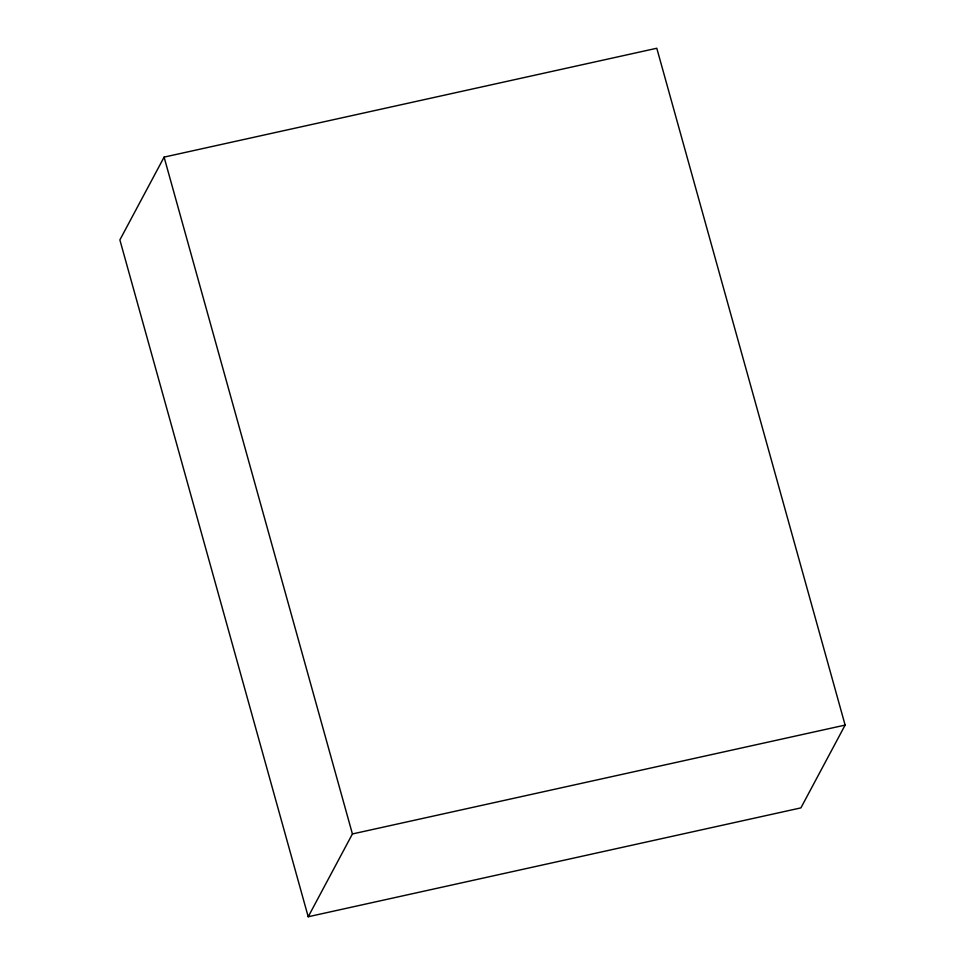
<?xml version="1.0" encoding="UTF-8"?>
<svg xmlns="http://www.w3.org/2000/svg" width="965" height="965" viewBox="0 0 965 965"><rect width="100%" height="100%" fill="white"/><g stroke="black" fill="none" stroke-linecap="round" stroke-linejoin="round"><path stroke-width="1.45" d="M164.098 157.114L119.877 239.911L308.209 916.75L800.902 807.886L845.123 725.089L656.791 48.25L164.098 157.114L352.418 833.953L308.209 916.75M352.418 833.953L845.123 725.089"/></g></svg>
